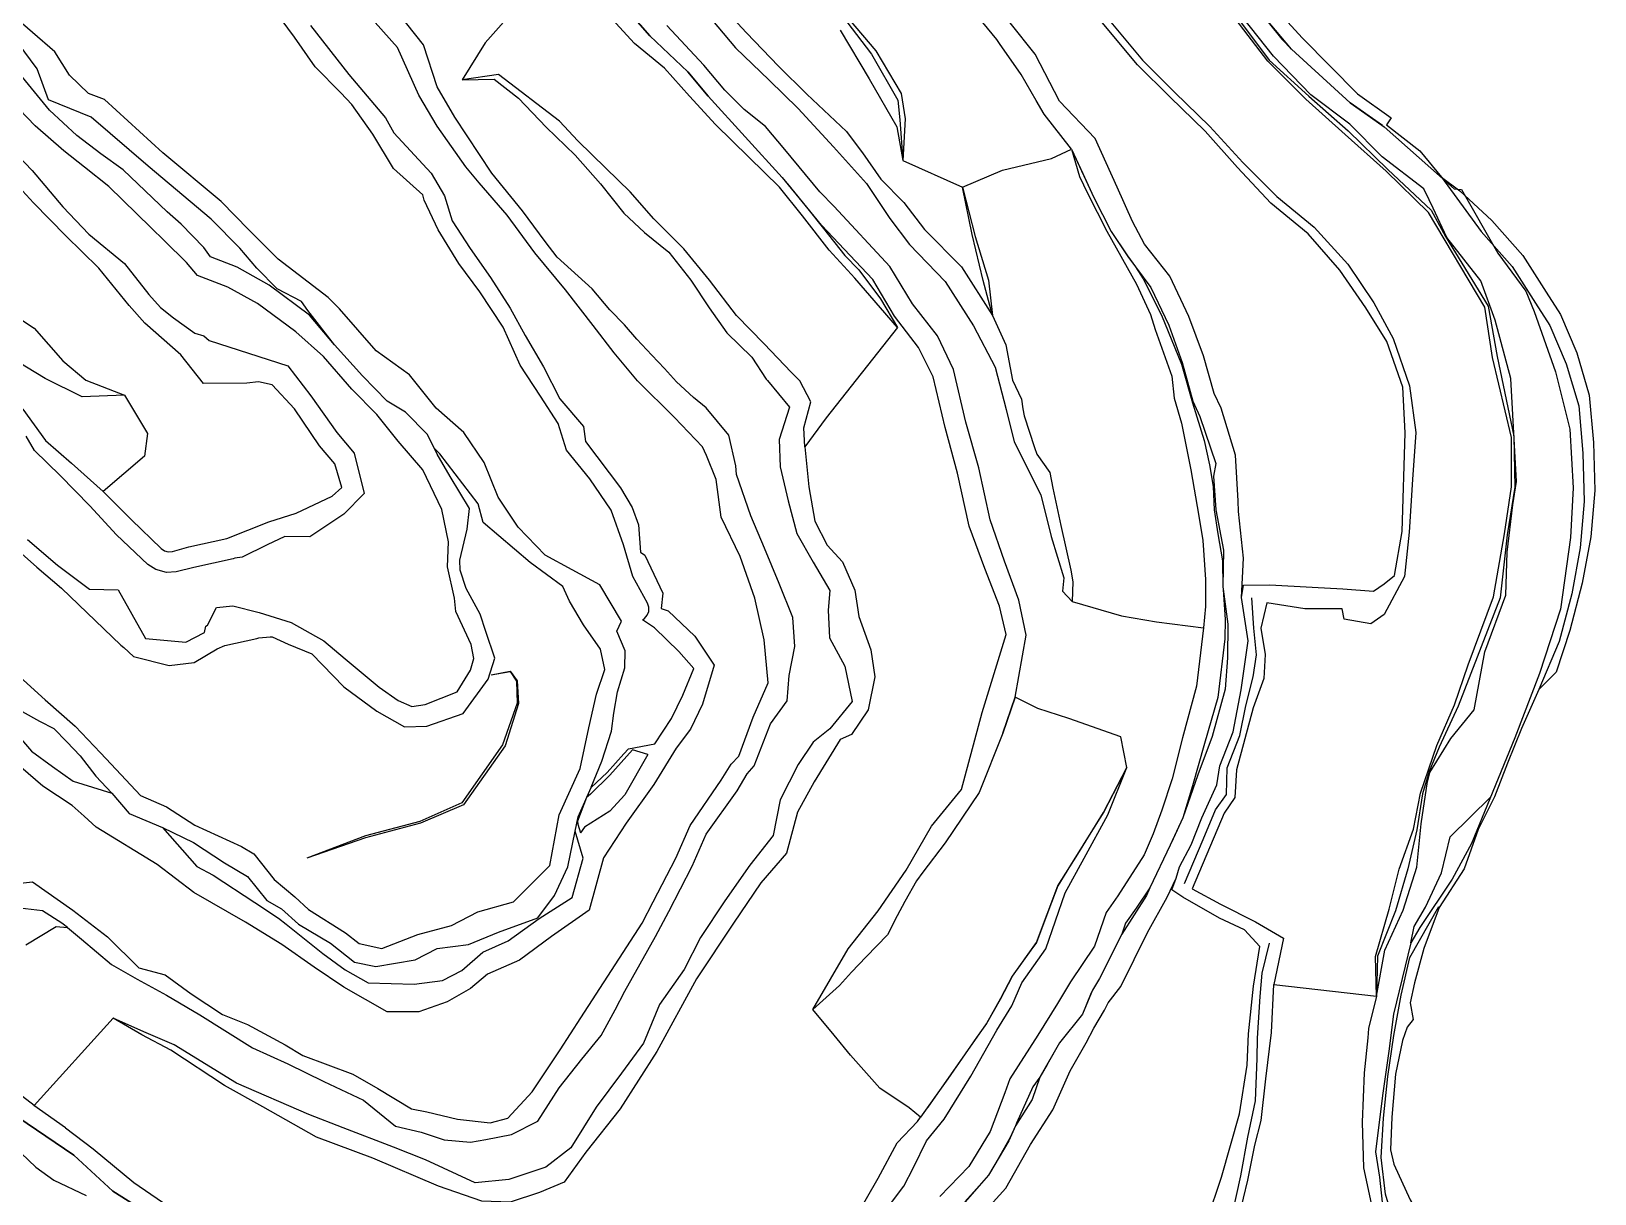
# Model space of a CAD drawing. Extents: x 102606 to 105048, y 81391 to 83586.
# Drawn here: x 103200.1 to 103598.1, y 82828.3 to 83124.2 of the extents above; entities that cross this region are included whole.
import ezdxf

# ---------------------------------------------------------------- set-up
doc = ezdxf.new("R2010")
doc.units = 0

msp = doc.modelspace()

# ---------------------------------------------------------------- linework, layer by layer
at = {"layer": 'BLG$380$FAKT', "color": 6}
for points in [[(103183.94952, 83105.732896, 0), (103200.317, 83088.767, 0), (103208.128, 83079.518, 0), (103214.718, 83072.563, 0), (103223.822, 83065.099, 0), (103230.017061, 83057.192857, 0), (103230.017061, 83057.192857, 0), (103232.93031, 83053.894982, 0), (103236.28, 83051.241, 0), (103241.695, 83047.329, 0), (103243.98, 83046.706, 0), (103245.331, 83045.458, 0), (103265.353, 83038.994, 0), (103271.229219, 83031.380263, 0), (103277.85755, 83022.046266, 0), (103282.287227, 83016.774039, 0), (103284.80968, 83006.51336, 0), (103279.614311, 83001.290265, 0), (103270.963, 82995.49, 0), (103264.59, 82995.574, 0), (103260.073, 82993.45, 0), (103253.754, 82990.367, 0), (103251.881737, 82990.050601, 0)], [(103196.066, 83051.779, 0), (103200.783, 83048.62, 0), (103208.065, 83040.342, 0), (103213.95, 83035.419, 0), (103223.814, 83031.528, 0), (103229.626, 83021.813, 0), (103228.863, 83016.013, 0), (103218.346669, 83007.045063, 0), (103225.584217, 82999.855235, 0), (103233.087828, 82992.5469, 0), (103233.93958, 82991.964906, 0), (103234.938121, 82991.705848, 0), (103235.965382, 82991.800358, 0), (103240.142741, 82992.931951, 0), (103249.876217, 82995.058109, 0), (103260.511721, 82999.34784, 0), (103267.444306, 83001.570617, 0), (103276.618863, 83005.820335, 0), (103279.145239, 83008.102642, 0), (103277.362199, 83014.09888, 0), (103273.457156, 83018.677703, 0), (103267.035333, 83028.053044, 0), (103261.381678, 83034.235156, 0), (103257.881719, 83035.000048, 0), (103254.903474, 83034.613748, 0), (103243.921405, 83034.570879, 0), (103238.16334, 83041.839708, 0), (103228.978121, 83049.914192, 0), (103224.969022, 83054.409009, 0), (103217.268573, 83063.867151, 0), (103217.268573, 83063.867151, 0), (103217.168084, 83063.991314, 0), (103208.861326, 83072.074601, 0), (103200.602096, 83080.553187, 0), (103195.98848, 83085.57529, 0)], [(103167.833, 83049.107, 0), (103178.097, 83040.653, 0), (103189.777, 83033.831, 0), (103197.943, 83028.042, 0), (103203.714209, 83020.024018, 0), (103210.280081, 83014.297955, 0), (103218.346669, 83007.045063, 0)], [(103223.814, 83031.528, 0), (103213.002, 83031.118, 0), (103203.591905, 83035.830488, 0), (103194.510839, 83041.292015, 0), (103191.597085, 83045.781723, 0)], [(103251.881737, 82990.050601, 0), (103251.474126, 82989.87822, 0), (103241.429086, 82987.670907, 0), (103236.90128, 82986.602359, 0), (103234.510548, 82986.44187, 0), (103231.75705, 82987.163396, 0), (103229.74722, 82988.464682, 0), (103221.785528, 82995.993382, 0), (103214.918345, 83003.417815, 0), (103207.440088, 83011.09081, 0), (103200.915472, 83017.474942, 0), (103198.748948, 83021.138085, 0)]]:
    msp.add_polyline3d(points, dxfattribs=at)
at = {"layer": 'BLG$390$FAKT', "color": 32}
for points in [[(103311.003401, 82997.473862, 0), (103311.59, 83002.707, 0), (103306.712, 83010.862, 0), (103303.342, 83016.531, 0), (103300.889, 83021.514, 0), (103295.294, 83027.277, 0), (103290.673219, 83030.035651, 0), (103284.363575, 83036.489736, 0), (103277.262682, 83044.380723, 0), (103270.873258, 83051.961588, 0), (103260.623189, 83059.526012, 0), (103252.425041, 83064.125301, 0), (103245.650198, 83066.746133, 0), (103243.966471, 83069.121668, 0), (103238.238158, 83075.07958, 0), (103234.632941, 83078.255966, 0), (103223.483746, 83088.919243, 0), (103217.722791, 83092.96156, 0), (103211.647208, 83097.655904, 0), (103204.707069, 83104.101458, 0), (103197.804354, 83112.4664, 0)], [(103308.139693, 82976.518309, 0), (103307.757812, 82979.863138, 0), (103305.993465, 82987.875698, 0), (103306.275884, 82994.260567, 0), (103304.536352, 83002.497859, 0), (103299.725308, 83012.573596, 0), (103293.483589, 83019.859233, 0), (103288.051279, 83026.628369, 0), (103281.66592, 83033.124516, 0), (103274.428436, 83041.387427, 0), (103267.416597, 83047.712278, 0), (103257.651791, 83054.859819, 0), (103250.048086, 83059.035566, 0), (103242.330604, 83062.043194, 0), (103239.526555, 83065.305924, 0), (103234.00093, 83070.876676, 0), (103230.487895, 83074.271215, 0), (103219.786971, 83084.694032, 0), (103213.591145, 83089.555982, 0), (103208.341502, 83093.707218, 0), (103201.067151, 83100.15075, 0), (103192.784274, 83108.715687, 0)], [(103194.451224, 82994.083858, 0), (103201.468748, 82987.830506, 0), (103207.730706, 82982.442237, 0), (103222.863538, 82967.982263, 0), (103223.610954, 82967.329092, 0), (103226.096798, 82965.022029, 0), (103235.112923, 82962.775785, 0), (103241.495699, 82963.562277, 0), (103247.389913, 82967.014633, 0), (103249.351922, 82967.862016, 0), (103257.450008, 82969.625753, 0), (103257.944772, 82969.788835, 0), (103260.844392, 82970.040059, 0), (103261.347093, 82970.045714, 0), (103261.347093, 82970.045714, 0), (103265.44, 82968.181, 0), (103271.447, 82965.726, 0), (103279.613, 82957.317, 0), (103288.033, 82951.176, 0), (103295.038, 82947.125, 0), (103300.75, 82947.308, 0), (103310.037, 82950.512, 0), (103316.364, 82959.33, 0), (103318.052, 82964.607, 0), (103315.806, 82971.445, 0), (103314.334, 82975.802, 0), (103310.771, 82982.367, 0), (103309.228677, 82987.001291, 0), (103309.164087, 82989.55206, 0), (103311.003401, 82997.473862, 0)], [(103199.132941, 82994.812681, 0), (103206.711946, 82988.320998, 0), (103214.871969, 82982.1528, 0), (103222.181107, 82982.04455, 0), (103229.15245, 82969.676275, 0), (103239.409438, 82968.748134, 0), (103244.130577, 82971.158269, 0), (103244.492188, 82972.801445, 0), (103244.951763, 82973.045905, 0), (103247.241296, 82977.516907, 0), (103251.361635, 82977.924992, 0), (103258.05503, 82976.284481, 0), (103266.236867, 82973.704863, 0), (103274.527235, 82969.057351, 0), (103279.942105, 82964.432339, 0), (103288.590179, 82957.264171, 0), (103293.4784, 82953.858877, 0), (103296.90636, 82952.304087, 0), (103300.335574, 82952.882543, 0), (103308.497022, 82956.059685, 0), (103311.857391, 82961.599634, 0), (103312.743191, 82964.552255, 0), (103312.030439, 82968.14376, 0), (103308.139693, 82976.518309, 0)]]:
    msp.add_polyline3d(points, dxfattribs=at)
at = {"layer": 'BLG$400$FAKT', "color": 40}
for points in [[(103197.699, 82951.027, 0), (103202.163, 82948.561, 0), (103205.778, 82946.712, 0), (103209.07, 82943.33, 0), (103212.488, 82939.754, 0), (103216.515, 82934.579, 0), (103220.579, 82930.274, 0), (103224.963262, 82925.089211, 0), (103233.465, 82921.518, 0), (103241.381, 82917.734, 0), (103249.241, 82912.507, 0), (103255.078, 82909.112, 0), (103260.007477, 82902.996052, 0), (103263.722797, 82900.85673, 0), (103263.722797, 82900.85673, 0), (103268.094516, 82896.949574, 0), (103276.183315, 82892.112686, 0), (103282.317074, 82887.284888, 0), (103282.317074, 82887.284888, 0), (103287.786, 82886.128, 0), (103297.799, 82887.869, 0), (103303.375, 82890.755, 0), (103311.325, 82891.785, 0), (103318.972, 82894.923, 0), (103329.029, 82898.534, 0), (103333.229, 82904.22, 0), (103336.599, 82911.497, 0), (103338.533854, 82920.643584, 0), (103339.294, 82924.237, 0), (103342.547685, 82931.711309, 0), (103342.595, 82931.82, 0), (103345.337, 82938.401, 0), (103347.73, 82946.046, 0), (103348.334, 82950.625, 0), (103349.312, 82956.099, 0), (103351.111, 82962.194, 0), (103351.214, 82966.494, 0), (103349.156, 82971.523, 0), (103350.264, 82974.092, 0), (103344.776, 82983.322, 0), (103337.724, 82987.135, 0), (103330.832, 82990.811, 0), (103323.999, 82997.963, 0), (103318.877, 83005.642, 0), (103315.3, 83014.409, 0), (103310.156, 83022.046, 0), (103303.087, 83028.249, 0), (103296.306, 83036.706, 0), (103287.859, 83042.814, 0), (103278.551, 83053.577, 0), (103275.653, 83056.441, 0), (103262.863, 83066.138, 0), (103255.422, 83073.679, 0), (103248.352, 83080.87, 0), (103233.541016, 83093.268237, 0), (103218.721213, 83106.82418, 0), (103218.71472, 83106.830119, 0), (103218.717326, 83106.829187, 0), (103214.602, 83108.301, 0), (103209.791, 83112.999, 0), (103206.01, 83118.918, 0), (103194.652149, 83128.77411, 0)], [(103187.685584, 82968.377931, 0), (103203.571998, 82954.055149, 0), (103211.254986, 82947.287097, 0), (103217.695659, 82940.531942, 0), (103220.37099, 82937.62164, 0), (103227.871711, 82929.690838, 0), (103234.470503, 82926.774682, 0), (103241.730812, 82922.118614, 0), (103253.562267, 82916.680561, 0), (103256.698301, 82914.864258, 0), (103261.917323, 82908.304904, 0), (103267.121156, 82903.86162, 0), (103270.661684, 82900.632512, 0), (103280.002265, 82894.748473, 0), (103283.56402, 82892.005379, 0), (103289.30132, 82890.776196, 0), (103298.45967, 82894.324385, 0), (103307.002862, 82896.621203, 0), (103313.711729, 82900.112737, 0), (103322.802993, 82902.609859, 0), (103332.082578, 82911.906984, 0), (103334.428494, 82924.754114, 0), (103339.741439, 82936.579864, 0), (103342.016668, 82946.943446, 0), (103343.91716, 82955.446791, 0), (103346.061162, 82961.739715, 0), (103344.994046, 82966.961619, 0), (103340.604232, 82973.08339, 0), (103337.072178, 82979.105644, 0), (103335.355568, 82982.834723, 0), (103327.012168, 82988.975855, 0), (103315.091363, 82999.190701, 0), (103313.781397, 83003.944469, 0), (103304.023005, 83016.645913, 0), (103302.588793, 83018.061058, 0), (103300.889, 83021.514, 0), (103295.294, 83027.277, 0), (103290.673219, 83030.035651, 0), (103284.363575, 83036.489736, 0), (103277.262682, 83044.380723, 0), (103270.48566, 83053.071374, 0), (103268.836774, 83055.44284, 0), (103262.655456, 83058.629763, 0), (103257.480004, 83063.911678, 0), (103253.149164, 83068.962658, 0), (103245.859688, 83076.337881, 0), (103229.791407, 83089.808214, 0), (103215.297387, 83102.340108, 0), (103204.460068, 83106.750032, 0), (103201.552626, 83114.590324, 0), (103196.721765, 83121.165951, 0)], [(103317.138129, 82960.41488, 0), (103321.995717, 82961.342637, 0), (103323.74491, 82958.842182, 0), (103324.05318, 82953.128153, 0), (103320.668843, 82942.302513, 0), (103310.083499, 82927.266348, 0), (103299.134681, 82922.614157, 0), (103285.129934, 82918.899465, 0), (103270.224, 82913.748, 0)], [(103317.138129, 82960.41488, 0), (103321.933, 82961.199, 0), (103323.539, 82958.776, 0), (103323.745, 82953.156, 0), (103320.008628, 82942.550215, 0), (103309.636, 82927.785, 0), (103298.954, 82923.088, 0), (103285.128301, 82919.41849, 0), (103270.224, 82913.748, 0)]]:
    msp.add_polyline3d(points, dxfattribs=at)
at = {"layer": 'BLG$410$FAKT', "color": 3}
for points in [[(103329.641957, 83031.280434, 0), (103324.543171, 83039.227802, 0), (103320.186687, 83048.858558, 0), (103314.256751, 83057.829698, 0), (103308.918365, 83065.078916, 0), (103303.615066, 83073.626734, 0), (103300.102963, 83081.174624, 0), (103299.699479, 83082.549909, 0), (103292.280904, 83089.213558, 0), (103286.980819, 83098.004109, 0), (103281.648614, 83105.527701, 0), (103278.885852, 83108.491031, 0), (103272.314817, 83115.094847, 0), (103267.097674, 83122.707873, 0), (103258.088469, 83134.858147, 0)], [(103271.162, 83125.652, 0), (103280.91, 83113.146, 0), (103290.216, 83102.168, 0), (103292.340758, 83098.301395, 0), (103301.87, 83088.036, 0), (103305.242, 83082.259, 0), (103307.188, 83075.94, 0), (103311.799, 83068.849, 0), (103316.987, 83061.523, 0), (103321.949, 83053.726, 0), (103325.783, 83046.727, 0), (103330.476, 83038.752, 0), (103334.594, 83030.592, 0), (103340.597, 83023.55, 0), (103341.125, 83019.771, 0)], [(103193.884804, 82948.191557, 0), (103200.092264, 82940.979002, 0), (103205.490367, 82937.069945, 0), (103210.690801, 82933.291619, 0), (103220.579, 82930.274, 0), (103224.963262, 82925.089211, 0), (103233.465, 82921.518, 0), (103242.194224, 82911.650738, 0), (103246.363681, 82909.405421, 0), (103256.951982, 82902.414781, 0), (103262.949055, 82898.491717, 0), (103262.949055, 82898.491717, 0), (103262.949055, 82898.491717, 0), (103264.961725, 82896.902162, 0), (103274.232383, 82889.443188, 0), (103279.987169, 82885.299844, 0), (103285.81418, 82882.043153, 0), (103297.550843, 82881.67225, 0), (103304.721385, 82882.577115, 0), (103309.68002, 82885.188833, 0), (103314.977453, 82889.81011, 0), (103321.465669, 82892.736528, 0), (103329.349005, 82898.398746, 0), (103337.712695, 82903.71448, 0), (103340.571814, 82913.756084, 0), (103338.533854, 82920.643584, 0), (103339.294, 82924.237, 0), (103342.547685, 82931.711309, 0), (103346.634, 82935.514, 0), (103350.905, 82940.308, 0), (103352.126406, 82941.566762, 0), (103358.786841, 82942.868346, 0), (103363.058901, 82949.310968, 0), (103365.885409, 82955.200485, 0), (103368.689809, 82961.977103, 0), (103364.865491, 82966.319043, 0), (103358.660569, 82972.351461, 0), (103355.652037, 82974.401764, 0), (103356.136999, 82974.76802, 0), (103356.859755, 82975.551013, 0), (103357.263227, 82976.53725, 0), (103357.296513, 82977.602306, 0), (103356.955413, 82978.611813, 0), (103353.20757, 82985.4013, 0), (103350.824225, 82993.474201, 0), (103347.662519, 83002.27294, 0), (103342.246872, 83010.285296, 0), (103336.290436, 83017.533121, 0), (103334.142094, 83024.345297, 0), (103329.641957, 83031.280434, 0)], [(103341.125, 83019.771, 0), (103350.057, 83007.944, 0), (103352.985, 83002.968, 0), (103354.642, 82998.573, 0), (103355.163, 82991.617, 0), (103356.237398, 82990.861656, 0), (103360.825259, 82981.173827, 0), (103360.419565, 82977.283754, 0), (103362.223599, 82976.714982, 0), (103368.957856, 82970.214839, 0), (103373.90317, 82962.844455, 0), (103370.889728, 82952.966197, 0), (103367.84945, 82946.590362, 0), (103364.255, 82941.757, 0), (103358.491, 82932.481, 0), (103351.502, 82922.667, 0), (103345.683302, 82913.782401, 0), (103342.041937, 82900.484377, 0), (103332.461089, 82893.795884, 0), (103324.308688, 82887.808793, 0), (103316.23074, 82884.177193, 0), (103311.870005, 82880.577364, 0), (103305.881357, 82877.184604, 0), (103298.681433, 82874.669743, 0), (103290.648, 82874.614, 0), (103279.637, 82880.878, 0), (103272.107, 82886.007, 0), (103263.834, 82891.725, 0), (103254.607, 82897.464, 0), (103241.423, 82904.984, 0), (103232.135, 82912.108, 0), (103216.553, 82921.592, 0), (103213.522, 82924.432, 0), (103210.474, 82927.168, 0), (103203.034, 82932.056, 0), (103197.422825, 82936.866821, 0)], [(103357.014289, 82940.129779, 0), (103353.134433, 82941.331874, 0), (103347.31964, 82934.843075, 0), (103342.400554, 82929.993137, 0), (103341.428143, 82929.139515, 0), (103339.059406, 82923.128008, 0), (103339.194416, 82922.424427, 0), (103339.857323, 82920.185614, 0)], [(103357.014289, 82940.129779, 0), (103351.120989, 82929.834991, 0), (103347.362238, 82925.684268, 0), (103340.918437, 82921.595562, 0), (103339.857323, 82920.185614, 0)], [(103213.522, 82924.432, 0), (103210.474, 82927.168, 0)]]:
    msp.add_polyline3d(points, dxfattribs=at)
at = {"layer": 'BLG$420$FAKT', "color": 5}
for points in [[(103342.837, 83058.665, 0), (103333.928341, 83066.68624, 0), (103330.888217, 83070.666773, 0), (103325.118446, 83078.463353, 0), (103317.336174, 83088.097614, 0), (103307.889154, 83102.330085, 0), (103303.35704, 83110.065741, 0), (103299.919573, 83120.720993, 0), (103291.427, 83131.445, 0)], [(103371.970836, 83016.251588, 0), (103370.907427, 83018.424668, 0), (103363.803623, 83025.899656, 0), (103354.379364, 83035.212522, 0), (103348.464065, 83042.344806, 0), (103343.111477, 83049.335186, 0), (103336.084836, 83058.378464, 0), (103328.261347, 83067.770445, 0), (103321.196738, 83077.368499, 0), (103314.044337, 83085.587433, 0), (103310.674414, 83089.639141, 0), (103303.395845, 83099.989895, 0), (103298.673449, 83107.948463, 0), (103293.250901, 83120.014041, 0), (103287.625699, 83126.407073, 0)], [(103198.702653, 82891.692225, 0), (103206.405, 82896.312, 0), (103209.24169, 82896.067409, 0), (103212.845, 82893.128, 0), (103220.482, 82886.694, 0), (103227.04, 82882.947, 0), (103234.504, 82878.909, 0), (103242.931, 82873.847, 0), (103256.354, 82865.445, 0), (103265.322, 82861.386, 0), (103274.525, 82856.938, 0), (103284.608, 82852.165, 0), (103292.746, 82845.534, 0), (103299.323, 82843.969, 0), (103305.19, 82842.037, 0), (103311.84, 82841.469, 0), (103315.753, 82842.163, 0), (103322.264, 82843.378, 0), (103329, 82846.841, 0), (103334.405, 82855.293, 0), (103340.176, 82862.542, 0), (103345.103, 82868.582, 0), (103348.725, 82875.178, 0), (103351.177, 82879.87, 0), (103358.958795, 82893.791453, 0), (103362.357778, 82900.179173, 0), (103368.284229, 82911.709252, 0), (103371.83298, 82919.827794, 0), (103379.728109, 82930.90752, 0), (103382.271341, 82935.187323, 0), (103384.11463, 82937.191654, 0), (103388.23198, 82947.895955, 0), (103392.463, 82953.781, 0), (103392.957, 82960.243, 0), (103394.394, 82967.643, 0), (103393.893, 82974.972, 0), (103390.405, 82983.604, 0), (103386.686, 82992.6, 0), (103383.207, 83000.83, 0), (103379.579, 83011.361, 0), (103379.441, 83013.555, 0), (103377.633, 83021.406, 0), (103371.881, 83028.359, 0), (103368.669, 83030.944, 0), (103364.277, 83034.941, 0), (103361.278, 83038.321, 0), (103358.064, 83041.751, 0), (103354.211, 83045.821, 0), (103351.028, 83049.439, 0), (103347.358, 83053.324, 0), (103342.837, 83058.665, 0)], [(103195.043, 82907.151, 0), (103200.370014, 82907.738986, 0), (103210.629777, 82900.506043, 0), (103219.472773, 82893.728958, 0), (103227.425783, 82885.824264, 0), (103234.152271, 82884.064052, 0), (103240.71378, 82879.235055, 0), (103248.713863, 82873.913653, 0), (103255.055056, 82871.394813, 0), (103264.658523, 82866.199139, 0), (103269.165118, 82863.546146, 0), (103281.929235, 82858.793613, 0), (103288.280691, 82855.091767, 0), (103296.829102, 82849.932759, 0), (103300.785086, 82849.213186, 0), (103308.525707, 82847.291344, 0), (103316.866188, 82846.374327, 0), (103321.331764, 82847.560709, 0), (103327.544362, 82854.254087, 0), (103334.723062, 82864.996682, 0), (103339.987928, 82873.102954, 0), (103355.576662, 82897.198049, 0), (103358.322513, 82902.66482, 0), (103364.160612, 82913.69844, 0), (103367.812898, 82922.050192, 0), (103375.656949, 82933.570894, 0), (103378.201958, 82937.622294, 0), (103380.141501, 82939.666066, 0), (103383.833231, 82949.631627, 0), (103387.67659, 82958.345338, 0), (103386.639294, 82969.279195, 0), (103384.216436, 82979.935837, 0), (103380.504971, 82990.514388, 0), (103375.690961, 83000.485572, 0), (103374.442757, 83010.144553, 0), (103371.970836, 83016.251588, 0)], [(103209.235346, 82896.067956, 0), (103207.868, 82897.188, 0), (103202.944, 82900.306, 0), (103197.148, 82900.994, 0), (103193.806, 82901.824, 0), (103189.018, 82905.578, 0), (103182.657, 82914.114, 0), (103176.964, 82917.566, 0), (103168.133663, 82924.015343, 0), (103163.656928, 82929.597915, 0), (103159.889987, 82937.434882, 0), (103150.95359, 82945.588717, 0)]]:
    msp.add_polyline3d(points, dxfattribs=at)
at = {"layer": 'BLG$430$FAKT', "color": 6}
for points in [[(103331.737542, 83139.453776, 0), (103315.603, 83121.234, 0), (103309.773, 83111.854, 0), (103317.878104, 83111.963639, 0), (103324.074107, 83107.158637, 0), (103331.089157, 83099.808491, 0), (103338.477517, 83092.613639, 0), (103344.931268, 83085.344836, 0), (103350.877943, 83077.849391, 0), (103356.18141, 83072.973009, 0), (103356.18141, 83072.973009, 0), (103362.322103, 83067.966625, 0), (103367.925749, 83060.826061, 0), (103372.613866, 83053.779295, 0), (103377.099625, 83047.399982, 0), (103383.501565, 83041.21298, 0), (103387.102748, 83035.64892, 0), (103387.460027, 83035.310237, 0), (103393.029877, 83028.510762, 0), (103390.427102, 83020.272651, 0), (103390.699334, 83013.296699, 0), (103392.750931, 83004.652199, 0), (103394.896607, 82996.359783, 0), (103399.071011, 82989.060406, 0), (103403.313213, 82981.857241, 0), (103402.891189, 82976.822258, 0), (103403.290738, 82969.843932, 0), (103407.131125, 82962.577024, 0), (103409.063637, 82953.636803, 0), (103403.368076, 82946.628895, 0), (103399.128722, 82943.231784, 0), (103395.242372, 82937.548844, 0), (103390.717172, 82928.562605, 0), (103388.875189, 82919.485075, 0), (103382.989446, 82911.964046, 0), (103376.584328, 82902.864067, 0), (103370.380738, 82893.529739, 0), (103366.262834, 82885.415548, 0), (103359.940005, 82876.506827, 0), (103355.89447, 82866.619522, 0), (103350.332867, 82859.051909, 0), (103343.868534, 82850.36945, 0), (103337.413149, 82840.059255, 0), (103331.053697, 82835.110462, 0), (103321.589345, 82831.945839, 0), (103313.049587, 82831.098805, 0), (103300.413002, 82836.949848, 0), (103292.233524, 82840.171736, 0), (103279.477128, 82845.066137, 0), (103270.701735, 82848.484587, 0), (103252.254755, 82856.510317, 0), (103236.406786, 82866.254212, 0), (103228.691682, 82869.51191, 0), (103220.939442, 82873.017034, 0), (103220.939442, 82873.017034, 0), (103200.757903, 82850.782158, 0), (103192.965816, 82856.844125, 0)], [(103420.547613, 83048.777508, 0), (103416.25033, 83053.810829, 0), (103409.710171, 83061.333919, 0), (103403.136586, 83068.507909, 0), (103396.389183, 83077.20932, 0), (103390.499535, 83084.466515, 0), (103382.748098, 83092.115853, 0), (103374.219807, 83100.487413, 0), (103367.654818, 83107.664499, 0), (103361.277181, 83114.797962, 0), (103353.630947, 83121.075542, 0), (103347.947771, 83127.233064, 0), (103339.942565, 83134.343178, 0), (103331.737542, 83139.453776, 0)], [(103350.117219, 83131.408352, 0), (103357.488779, 83122.977609, 0), (103367.16716, 83113.846664, 0), (103372.333957, 83107.636522, 0), (103391.185727, 83086.961679, 0), (103397.701214, 83078.983234, 0), (103401.728065, 83073.942317, 0), (103407.136252, 83067.135453, 0), (103410.743843, 83063.420539, 0), (103416.206878, 83056.105937, 0), (103420.547613, 83048.777508, 0), (103402.368, 83025.805, 0), (103396.98, 83018.389, 0), (103398.004, 83008.252, 0), (103399.536, 82999.472, 0), (103402.675, 82993.433, 0), (103406.588, 82989.144, 0), (103409.733, 82981.945, 0), (103410.747, 82975.27, 0), (103413.803, 82966.717, 0), (103414.827, 82959.885, 0), (103413.119, 82951.524, 0), (103408.841, 82945.219, 0), (103405.933, 82943.927, 0), (103399.366, 82933.17, 0), (103395.09, 82925.454, 0), (103392.313, 82915.016, 0), (103385.807, 82907.419, 0), (103378.824, 82897.195, 0), (103369.416, 82883.013, 0), (103359.324, 82864.551, 0), (103349.942, 82849.943, 0), (103341.188, 82838.934, 0), (103337.901209, 82834.322609, 0), (103335.734, 82831.282, 0), (103329.435, 82828.676, 0), (103321.942, 82826.207, 0)], [(103396.98, 83018.389, 0), (103396.75, 83023.21, 0), (103398.48, 83029.87, 0), (103395.660755, 83035.249993, 0), (103393.5035, 83037.422034, 0), (103386.651295, 83044.613844, 0), (103379.615828, 83051.866662, 0), (103372.66732, 83060.866345, 0), (103366.197999, 83068.790528, 0), (103358.572164, 83076.428307, 0), (103352.550966, 83083.32421, 0), (103346.322304, 83089.366206, 0), (103339.146317, 83096.257699, 0), (103334.542363, 83101.254365, 0), (103318.95505, 83113.146615, 0), (103309.773, 83111.854, 0)], [(103321.942, 82826.207, 0), (103314.72, 82826.463, 0), (103303.694252, 82830.25537, 0), (103286.997936, 82837.366618, 0), (103272.653283, 82842.765971, 0), (103259.029345, 82850.493391, 0), (103249.201719, 82855.848798, 0), (103235.61902, 82864.848498, 0), (103228.226767, 82868.807908, 0), (103220.939442, 82873.017034, 0)], [(103231.185, 82822.476, 0), (103220.810185, 82828.983208, 0), (103210.897, 82838.127, 0), (103196.626, 82847.81, 0)], [(103208.727889, 82845.141239, 0), (103200.720768, 82850.778159, 0)], [(103208.727889, 82845.141239, 0), (103215.78888, 82839.738642, 0), (103226.161828, 82831.188537, 0), (103233.466275, 82826.162375, 0), (103243.948706, 82819.307807, 0), (103252.854158, 82814.918699, 0), (103261.689456, 82811.082465, 0), (103270.733182, 82807.29655, 0), (103278.327058, 82804.466302, 0), (103285.483923, 82801.704318, 0), (103295.268507, 82796.997183, 0), (103299.046309, 82794.440447, 0), (103300.861153, 82791.959691, 0), (103303.799, 82785.627, 0)]]:
    msp.add_polyline3d(points, dxfattribs=at)
at = {"layer": 'BLG$440$FAKT', "color": 32}
for points in [[(103409.666677, 82821.957278, 0), (103415.619945, 82832.312726, 0), (103420.493208, 82841.281563, 0), (103425.625174, 82846.704039, 0), (103426.453848, 82847.841351, 0), (103423.493, 82850.197, 0), (103416.08, 82855.214, 0), (103408.574, 82863.614, 0), (103404.411281, 82868.685674, 0), (103399.013744, 82875.261797, 0), (103407.982, 82890.674, 0), (103415.622, 82900.371, 0), (103422.806, 82910.715, 0), (103429.241078, 82921.871724, 0), (103436.832222, 82931.241624, 0), (103442.086335, 82950.848411, 0), (103448.224575, 82970.663744, 0), (103446.534688, 82977.860952, 0), (103442.792599, 82987.42486, 0), (103438.824022, 82998.253154, 0), (103435.824655, 83011.711189, 0), (103432.713869, 83023.37363, 0), (103429.619982, 83036.192041, 0), (103425.945656, 83043.692299, 0), (103419.759383, 83051.63799, 0), (103414.270812, 83061.025223, 0), (103401.196997, 83074.809472, 0), (103392.641033, 83085.362597, 0), (103391.207824, 83086.93462, 0), (103372.333957, 83107.636522, 0), (103367.16716, 83113.846664, 0), (103357.488779, 83122.977609, 0), (103350.117219, 83131.408352, 0)], [(103418.041083, 82824.715611, 0), (103422.173576, 82830.29403, 0), (103424.664381, 82834.982527, 0), (103427.909529, 82841.833544, 0), (103432.455621, 82847.342206, 0), (103439.245154, 82858.242772, 0), (103445.813377, 82869.933408, 0), (103449.660203, 82876.155598, 0), (103452.233937, 82882.025021, 0), (103458.311338, 82890.636904, 0), (103463.226111, 82904.897749, 0), (103468.085592, 82913.755326, 0), (103474.089498, 82924.757594, 0), (103478.936039, 82936.787617, 0), (103478.93539, 82936.792405, 0), (103477.399, 82944.641, 0), (103464.185, 82949.252, 0), (103456.267, 82951.798, 0), (103450.551, 82954.674, 0), (103453.344352, 82970.485048, 0), (103451.47477, 82979.398792, 0), (103447.838173, 82989.336303, 0), (103444.166337, 82999.820012, 0), (103441.25359, 83013.039599, 0), (103437.988101, 83024.713341, 0), (103434.794247, 83038.058434, 0), (103430.704333, 83046.666033, 0), (103424.395198, 83054.777701, 0), (103418.626801, 83064.295731, 0), (103404.415, 83079.538, 0), (103400.778, 83083.345, 0), (103391.913, 83094.06, 0), (103386.969, 83099.919, 0), (103381.52, 83104.281, 0), (103376.626, 83109.219, 0), (103371.294, 83115.546, 0), (103361.853, 83125.677, 0)], [(103450.551, 82954.674, 0), (103447.398, 82945.517, 0), (103441.37045, 82930.447127, 0), (103432.690028, 82917.618981, 0), (103427.046887, 82910.176631, 0), (103425.397917, 82907.94026, 0), (103422.393127, 82902.69762, 0), (103420.485495, 82899.040065, 0), (103418.054073, 82894.226584, 0), (103412.544573, 82888.610856, 0), (103408.819841, 82884.703137, 0), (103405.76763, 82881.364755, 0), (103399.013744, 82875.261797, 0)], [(103447.398, 82945.517, 0), (103450.551, 82954.674, 0)], [(103478.93539, 82936.792405, 0), (103473.048389, 82925.488026, 0), (103470.62168, 82921.59505, 0), (103464.64013, 82911.961325, 0), (103461.357007, 82906.701951, 0), (103459.103776, 82900.674782, 0), (103455.952135, 82892.294012, 0), (103454.528294, 82890.31322, 0), (103449.786367, 82883.687598, 0), (103446.817669, 82878.017294, 0), (103443.252302, 82871.659359, 0), (103440.695823, 82868.118794, 0), (103433.388705, 82857.588913, 0), (103426.453848, 82847.841351, 0)], [(103428.329911, 82850.37883, 0), (103443.195963, 82871.595889, 0), (103446.762601, 82877.816865, 0), (103449.81295, 82883.707086, 0), (103455.968959, 82892.312549, 0), (103461.358235, 82906.704693, 0), (103466.430528, 82914.786435, 0), (103472.985335, 82925.38604, 0), (103478.936039, 82936.787617, 0)], [(103196.626, 82847.81, 0), (103210.897, 82838.127, 0), (103220.810185, 82828.983208, 0)], [(103195.62, 82840.46, 0), (103201.177, 82835.059, 0), (103205.797, 82831.8, 0), (103214.034, 82827.921, 0)], [(103220.810185, 82828.983208, 0), (103231.185, 82822.476, 0)]]:
    msp.add_polyline3d(points, dxfattribs=at)
at = {"layer": 'BLG$450$FAKT', "color": 40}
for points in [[(103370.32714, 83130.645677, 0), (103379.302488, 83119.939574, 0), (103387.929059, 83111.713021, 0), (103395.307644, 83104.496969, 0), (103404.28238, 83094.751589, 0), (103412.658506, 83085.42678, 0), (103418.597917, 83076.53195, 0), (103423.583731, 83069.940681, 0), (103432.666439, 83060.460612, 0), (103439.933107, 83049.179097, 0), (103445.457378, 83038.72998, 0), (103448.197185, 83027.943395, 0), (103450.294552, 83019.722613, 0), (103457.079449, 83006.19385, 0), (103459.668549, 82995.568386, 0), (103462.925291, 82985.064275, 0), (103462.568, 82981.698, 0), (103465.041, 82979.016, 0), (103477.586, 82975.439, 0), (103486.519, 82973.915, 0), (103498.45737, 82972.359941, 0), (103496.671734, 82957.475072, 0), (103493.112559, 82944.341188, 0), (103490.452525, 82933.888073, 0), (103487.860703, 82925.947714, 0), (103485.635022, 82919.894454, 0), (103483.332153, 82914.616246, 0), (103476.627915, 82904.164516, 0), (103473.708152, 82899.867702, 0), (103470.702712, 82891.374066, 0), (103464.56356, 82882.273241, 0), (103461.265469, 82876.716264, 0), (103456.282277, 82868.714999, 0), (103449.168723, 82857.565122, 0), (103447.8639, 82854.02408, 0), (103444.14671, 82844.170853, 0), (103438.690542, 82835.297284, 0), (103431.365573, 82827.598841, 0)], [(103375.297399, 83131.052748, 0), (103382.084288, 83123.784553, 0), (103390.256185, 83115.275281, 0), (103397.447718, 83108.167127, 0), (103407.574203, 83098.645801, 0), (103411.574424, 83093.314119, 0), (103411.636002, 83093.232046, 0), (103416.333313, 83086.533228, 0), (103422.137164, 83080.577032, 0), (103427.398625, 83073.755442, 0), (103436.84811, 83064.184347, 0), (103444.737, 83051.852, 0), (103442.331266, 83060.741731, 0), (103439.536046, 83072.43827, 0), (103437.109, 83084.533, 0), (103447.318, 83088.851, 0), (103459.797, 83091.816, 0), (103464.886213, 83094.162104, 0), (103467.734272, 83087.961011, 0), (103470.541645, 83081.848504, 0), (103474.978034, 83073.200992, 0), (103479.103949, 83067.027553, 0), (103481.154403, 83064.245196, 0), (103483.05699, 83061.158884, 0), (103487.725757, 83051.948123, 0), (103492.895196, 83039.454318, 0), (103495.6875, 83029.649199, 0), (103498.622249, 83019.996551, 0), (103499.976748, 83013.808954, 0), (103500.95897, 83008.28444, 0), (103501.186974, 83002.417937, 0), (103502.140588, 82996.255154, 0), (103503.301556, 82989.436552, 0), (103503.410701, 82982.838152, 0), (103503.422845, 82982.103982, 0), (103503.941943, 82974.438714, 0), (103503.888967, 82969.533379, 0), (103502.143113, 82954.582918, 0), (103498.723113, 82942.913454, 0), (103495.680436, 82932.174375, 0), (103493.172274, 82923.994739, 0), (103490.713867, 82918.688773, 0), (103489.969831, 82917.082924, 0), (103484.815318, 82906.201693, 0), (103481.279486, 82901.015034, 0), (103478.572751, 82897.193848, 0), (103477.687117, 82894.35591, 0), (103472.014508, 82883.08361, 0), (103470.174265, 82880.119455, 0), (103469.691168, 82879.025951, 0), (103467.614013, 82874.020893, 0), (103461.788897, 82866.719638, 0), (103458.626015, 82861.20458, 0), (103458.625174, 82861.203114, 0), (103456.810422, 82858.038765, 0), (103455.012166, 82855.532012, 0), (103450.886, 82846.263, 0), (103450.590932, 82845.606497, 0), (103449.266798, 82842.66041, 0), (103449.264743, 82842.655838, 0), (103445.854477, 82836.661317, 0), (103443.736896, 82833.064604, 0), (103437.745778, 82826.256182, 0)], [(103464.886213, 83094.162104, 0), (103466.896767, 83087.199236, 0), (103468.947422, 83082.985668, 0), (103473.872433, 83073.314089, 0), (103481.429403, 83059.817713, 0), (103484.937627, 83052.096418, 0), (103486.191806, 83048.258852, 0), (103490.418707, 83036.37433, 0), (103491.017244, 83030.77835, 0), (103492.895412, 83024.438993, 0), (103495.245678, 83012.570528, 0), (103497.233052, 83000.807173, 0), (103498.311688, 82994.58925, 0), (103498.989638, 82984.686066, 0), (103499.009311, 82977.811802, 0), (103498.45737, 82972.359941, 0)], [(103437.109, 83084.533, 0), (103440.338098, 83071.918835, 0), (103443.685148, 83060.853539, 0), (103444.737, 83051.852, 0)], [(103444.737, 83051.852, 0), (103448.119158, 83044.379981, 0), (103449.282772, 83038.513393, 0), (103449.875987, 83035.363242, 0), (103452.096698, 83030.578121, 0), (103452.499821, 83028.081368, 0), (103452.796429, 83026.300848, 0), (103455.439379, 83018.28139, 0), (103456.042373, 83016.521886, 0), (103459.348288, 83011.863611, 0), (103460.083296, 83007.919352, 0), (103462.154684, 82998.392962, 0), (103464.648603, 82987.071404, 0), (103465.23, 82984.093, 0), (103465.041, 82979.016, 0)]]:
    msp.add_polyline3d(points, dxfattribs=at)
at = {"layer": 'BLG$460$FAKT', "color": 3}
for points in [[(103464.886213, 83094.162104, 0), (103457.86173, 83103.07253, 0), (103455.899836, 83106.521314, 0), (103452.029208, 83113.192614, 0), (103446.563919, 83121.041636, 0), (103445.820433, 83122.121479, 0), (103437.135316, 83132.768372, 0), (103430.359016, 83142.746851, 0), (103423.661064, 83155.7692, 0), (103416.854137, 83170.581554, 0), (103408.145078, 83184.46859, 0), (103397.007, 83196.144, 0), (103390.073, 83210.311, 0)], [(103370.646, 83182.932, 0), (103376.028786, 83171.341004, 0), (103384.690515, 83160.162718, 0), (103393.239388, 83148.4481, 0), (103400.236486, 83138.201338, 0), (103408.277505, 83127.164192, 0), (103415.057683, 83119.17739, 0), (103421.534829, 83108.330316, 0), (103422.500666, 83101.852264, 0), (103421.928264, 83091.2659, 0)], [(103375.852892, 83168.765391, 0), (103382.231779, 83162.767304, 0), (103393.272839, 83147.780046, 0), (103399.733438, 83137.986752, 0), (103407.672155, 83126.60163, 0), (103413.905709, 83118.319274, 0), (103420.643654, 83106.659641, 0), (103421.124936, 83101.672483, 0), (103421.928264, 83091.2659, 0)], [(103443.26313, 82824.373247, 0), (103448.130622, 82829.754684, 0), (103454.423086, 82840.873171, 0), (103460.129268, 82849.729589, 0), (103464.519893, 82859.655188, 0), (103468.61, 82866.708, 0), (103470.501, 82870.495, 0), (103473.22, 82875.035, 0), (103474.184, 82876.878, 0), (103477.42, 82881.034, 0), (103484.23, 82894.836, 0), (103489.177, 82903.842, 0), (103491.467, 82908.66, 0), (103492.381, 82911.563, 0), (103495.36, 82917.122, 0), (103498.066, 82924.012, 0), (103501.860001, 82932.410675, 0), (103502.635, 82937.256, 0), (103505.991, 82945.875, 0), (103508.015, 82956.534, 0), (103509.832, 82969.008, 0), (103508.136, 82980.089, 0), (103508.68, 82990.066, 0), (103507.39546, 83001.987939, 0), (103507.283, 83004.696, 0), (103506.582, 83016.267, 0), (103502.95136, 83028.277454, 0), (103501.204606, 83032.002069, 0), (103498.430046, 83041.59506, 0), (103494.736951, 83051.552736, 0), (103489.845683, 83061.831572, 0), (103483.470399, 83070.026307, 0), (103480.346303, 83075.722327, 0), (103476.485503, 83084.490208, 0), (103470.872848, 83096.911666, 0), (103461.810642, 83106.3731, 0), (103455.62394, 83118.310038, 0), (103449.231335, 83126.361158, 0)], [(103405.983154, 83124.480346, 0), (103413.343927, 83112.040877, 0), (103420.409, 83099.845, 0), (103421.928264, 83091.2659, 0), (103437.109, 83084.533, 0), (103447.318, 83088.851, 0), (103459.797, 83091.816, 0), (103464.886213, 83094.162104, 0), (103470.541645, 83081.848504, 0), (103474.978034, 83073.200992, 0), (103479.209971, 83066.868917, 0), (103485.070297, 83058.96128, 0), (103489.619844, 83049.412117, 0), (103493.068697, 83039.898748, 0), (103495.74318, 83030.046483, 0), (103497.502867, 83026.133676, 0), (103501.572337, 83014.139165, 0), (103501.018312, 83010.973851, 0), (103501.605035, 83002.419328, 0), (103503.528321, 82992.088191, 0), (103503.410701, 82982.838152, 0), (103503.424088, 82982.164191, 0), (103504.660298, 82973.252517, 0), (103504.56543, 82964.701809, 0), (103503.948106, 82956.727642, 0), (103500.68789, 82944.724622, 0), (103497.02138, 82934.977879, 0), (103493.172274, 82923.994739, 0), (103489.969831, 82917.082924, 0), (103484.815318, 82906.201693, 0), (103483.956679, 82904.244616, 0), (103477.687117, 82894.35591, 0), (103472.014508, 82883.08361, 0), (103470.174265, 82880.119455, 0), (103467.614013, 82874.020893, 0), (103461.788897, 82866.719638, 0), (103456.810422, 82858.038765, 0), (103454.821146, 82852.285479, 0), (103450.590932, 82845.606497, 0), (103448.880673, 82841.801314, 0), (103443.736896, 82833.064604, 0), (103443.637808, 82832.878223, 0), (103437.743708, 82826.244081, 0)]]:
    msp.add_polyline3d(points, dxfattribs=at)
at = {"layer": 'BLG$470$FAKT', "color": 5}
for points in [[(103511.779002, 83130.385534, 0), (103518.378175, 83122.182148, 0), (103518.378175, 83122.182148, 0), (103520.875728, 83119.605126, 0), (103535.821584, 83105.993235, 0), (103544.47317, 83099.864578, 0), (103562.233916, 83084.109969, 0), (103564.1, 83083.88, 0), (103573.38, 83067.67, 0), (103580.5239, 83058.0377, 0), (103582.67, 83052.85, 0), (103588.06, 83037.48, 0), (103591.75, 83022.93, 0), (103592.53, 83007.96, 0), (103591.91, 82995.35, 0), (103589.32, 82977.08, 0), (103584.03, 82960.71, 0), (103577.72, 82944.4, 0), (103571.309837, 82928.817571, 0), (103566.65, 82917.49, 0), (103561.77, 82908.37, 0), (103553.54, 82896.05, 0), (103551.227, 82892.219, 0), (103546.799, 82874.017, 0), (103545.625, 82864.608, 0), (103544.014, 82853.373, 0), (103542.202, 82839.04, 0), (103543.237, 82832.519, 0), (103543.938, 82826.163, 0)], [(103499.365034, 82821.652313, 0), (103503.024815, 82832.579062, 0), (103507.580163, 82848.698912, 0), (103509.557014, 82861.091426, 0), (103509.882, 82868.994, 0), (103511.22, 82881.163, 0), (103512.771593, 82891.277863, 0), (103508.869, 82895.492, 0), (103502.562, 82898.439, 0), (103493.191, 82903.797, 0), (103490.377872, 82905.636299, 0), (103491.467, 82908.66, 0), (103492.381, 82911.563, 0), (103495.36, 82917.122, 0), (103498.066, 82924.012, 0), (103501.860001, 82932.410675, 0), (103502.635, 82937.256, 0), (103505.991, 82945.875, 0), (103508.015, 82956.534, 0), (103509.832, 82969.008, 0), (103508.136, 82980.089, 0), (103508.668286, 82983.232786, 0), (103515.364, 82983.303, 0), (103526.155, 82982.693, 0), (103533.955, 82982.254, 0), (103541.701214, 82981.704443, 0), (103544.437741, 82983.548317, 0), (103547.062573, 82985.643629, 0), (103549.051305, 82996.8661, 0), (103549.78608, 83021.986249, 0), (103549.240649, 83033.567416, 0), (103545.121997, 83045.247525, 0), (103539.804528, 83053.813465, 0), (103533.158162, 83063.352104, 0), (103525.092868, 83072.656395, 0), (103515.596682, 83080.452646, 0), (103507.138107, 83089.46635, 0), (103498.914709, 83098.787853, 0), (103489.921859, 83107.502335, 0), (103481.63274, 83115.672814, 0), (103471.407817, 83127.953006, 0)], [(103472.767, 83129.057, 0), (103482.918, 83116.85, 0), (103491.118, 83108.715, 0), (103500.085, 83099.921, 0), (103508.499, 83090.769, 0), (103517.114, 83082.124, 0), (103526.652, 83074.298, 0), (103535.178, 83064.935, 0), (103541.821, 83055.03, 0), (103546.72, 83045.953, 0), (103550.914, 83033.966, 0), (103552.482, 83022.075, 0), (103551.698927, 83010.098425, 0), (103550.824, 82996.717, 0), (103549.661, 82985.414, 0), (103544.488, 82975.753, 0), (103541.021, 82973.378, 0), (103534.257, 82974.547, 0), (103533.791, 82977.151, 0), (103524.259, 82977.188, 0), (103514.614, 82978.749, 0)], [(103542.479289, 82878.574335, 0), (103542.271872, 82888.678537, 0), (103545.705815, 82900.731006, 0), (103548.241576, 82910.946861, 0), (103551.87871, 82921.144202, 0), (103553.694091, 82930.28102, 0), (103557.813838, 82942.441043, 0), (103562.378657, 82952.754437, 0), (103565.839107, 82962.967082, 0), (103572.268, 82980.204, 0), (103575.05, 82996.255, 0), (103576.875749, 83008.209388, 0), (103576.84634, 83020.764513, 0), (103572.024, 83041.12, 0), (103570.067, 83053.949, 0), (103555.773, 83078.094, 0), (103544.975, 83088.591, 0), (103534.519, 83097.915, 0), (103524.494, 83106.903, 0), (103514.825, 83116.556, 0), (103505.631, 83128.504, 0)], [(103506.078531, 83128.975313, 0), (103515.132858, 83116.826582, 0), (103525.245538, 83107.697303, 0), (103535.308782, 83098.798282, 0), (103545.359822, 83089.004287, 0), (103556.423956, 83078.606579, 0), (103560.023728, 83071.964237, 0), (103570.904757, 83054.248129, 0), (103573.178794, 83041.367823, 0), (103577.47485, 83021.146049, 0), (103577.728317, 83008.124089, 0), (103575.785527, 82996.032109, 0), (103573.986971, 82979.985073, 0), (103563.290731, 82952.392415, 0), (103558.427356, 82941.962415, 0), (103555.932119, 82935.767977, 0), (103554.174687, 82930.131089, 0), (103552.738068, 82920.906949, 0), (103550.488269, 82910.987628, 0), (103547.300695, 82900.305997, 0), (103542.768002, 82888.837026, 0), (103542.479289, 82878.574335, 0)], [(103516.352, 82881.544, 0), (103542.479289, 82878.574335, 0), (103544.63969, 82890.304214, 0), (103549.312539, 82900.488042, 0), (103552.742085, 82911.475573, 0), (103553.906296, 82922.507375, 0), (103555.494256, 82933.252808, 0), (103556.038397, 82935.499016, 0), (103561.411429, 82944.222752, 0), (103567.37, 82951.46, 0), (103570.1, 82966.26, 0), (103575.43, 82980.63, 0), (103575.77, 82991.62, 0), (103577.185013, 83003.684511, 0), (103578.17, 83009.57, 0), (103576.706149, 83035.837253, 0), (103572.72352, 83050.620538, 0), (103569.085184, 83060.704966, 0), (103560.386909, 83071.731105, 0), (103556.909043, 83079.115773, 0), (103555.902648, 83081.252685, 0), (103554.577892, 83084.065584, 0), (103543.92849, 83092.248744, 0), (103535.728128, 83100.521144, 0), (103525.818345, 83108.039224, 0), (103525.818345, 83108.039224, 0), (103516.273603, 83117.866476, 0), (103508.438404, 83127.647013, 0)], [(103493.603439, 82907.284056, 0), (103498.331166, 82918.462346, 0), (103501.535502, 82926.038717, 0), (103504.315114, 82929.904958, 0), (103504.503021, 82936.723329, 0), (103507.707341, 82944.992946, 0), (103509.228367, 82952.521728, 0), (103511.096294, 82959.91702, 0), (103511.940561, 82965.448627, 0), (103511.257779, 82972.255656, 0), (103510.79575, 82979.969462, 0)], [(103514.614, 82978.749, 0), (103513.011, 82972.281, 0), (103514.197, 82965.599, 0), (103513.821, 82959.435, 0), (103511.062, 82951.954, 0), (103506.881, 82936.211, 0), (103506.445, 82929.171, 0), (103503.690494, 82925.154462, 0), (103495.534, 82905.941, 0)], [(103551.227, 82892.219, 0), (103552.089, 82896.363, 0), (103554.957, 82901.307, 0), (103559.046, 82910.015, 0), (103561.28, 82919.153, 0), (103571.496447, 82929.2712, 0)], [(103495.534, 82905.941, 0), (103502.766, 82902.054, 0), (103511.672, 82897.532, 0), (103518.802, 82893.342, 0)], [(103505.887, 82823.668, 0), (103507.944, 82832.876, 0), (103509.72, 82842.691, 0), (103511.697, 82851.968, 0), (103512.107, 82862.714, 0), (103512.186, 82867.959, 0), (103512.847, 82878.499, 0), (103513.388, 82884.502, 0), (103515.249, 82892.062, 0)], [(103518.802, 82893.342, 0), (103516.352, 82881.544, 0)], [(103503.642002, 82799.494655, 0), (103505.376666, 82804.917412, 0), (103506.345094, 82814.224205, 0), (103507.517631, 82822.604791, 0), (103509.736434, 82831.774365, 0), (103511.542437, 82840.686365, 0), (103513.134, 82846.981, 0), (103514.294, 82857.581, 0), (103515.755, 82869.402, 0), (103516.352, 82881.544, 0)], [(103542.479289, 82878.574335, 0), (103540.440256, 82870.401919, 0), (103540.254936, 82867.970054, 0), (103539.350905, 82859.121909, 0), (103538.809528, 82846.583971, 0), (103539.172, 82834.921, 0), (103541.621, 82823.44, 0), (103543.855, 82811.917, 0), (103545.647, 82802.222, 0), (103548.56, 82796.851, 0), (103547.579736, 82804.013939, 0), (103552.776459, 82805.909225, 0), (103556.396985, 82805.524558, 0), (103561.191701, 82805.015139, 0), (103576.614695, 82804.306269, 0), (103587.466646, 82796.245261, 0), (103590.589473, 82789.379968, 0), (103586.355951, 82781.982205, 0), (103579.789241, 82773.106773, 0), (103573.66105, 82763.74753, 0), (103568.292981, 82753.15492, 0), (103566.234027, 82744.111559, 0)]]:
    msp.add_polyline3d(points, dxfattribs=at)
at = {"layer": 'BLG$480$FAKT', "color": 6}
for points in [[(103543.989801, 83100.20699, 0), (103535.821584, 83105.993235, 0), (103520.875728, 83119.605126, 0), (103511.779002, 83130.385534, 0)], [(103516.139176, 83130.638979, 0), (103523.636474, 83122.452862, 0), (103537.62275, 83108.231882, 0), (103546.255266, 83102.103557, 0), (103545.065368, 83100.384226, 0), (103553.536782, 83093.728756, 0), (103559.041743, 83087.018914, 0), (103569.175099, 83073.22658, 0), (103577.074198, 83064.33693, 0), (103583.009895, 83054.965205, 0), (103586.643562, 83049.308531, 0), (103590.792125, 83039.553959, 0), (103593.966965, 83028.821472, 0), (103595.012172, 83016.775882, 0), (103595.342666, 83004.544758, 0), (103594.358055, 82992.736309, 0), (103592.180373, 82980.980304, 0), (103589.028116, 82968.900363, 0), (103583.821837, 82956.66096, 0), (103579.377985, 82946.724116, 0), (103575.856585, 82937.89664, 0), (103572.563699, 82929.374091, 0), (103568.394858, 82921.05321, 0), (103564.850511, 82911.031966, 0), (103558.461272, 82901.211778, 0), (103554.549729, 82890.73497, 0), (103552.12846, 82881.983528, 0), (103551.108722, 82876.957632, 0), (103551.802504, 82872.64233, 0), (103550.337654, 82870.706733, 0), (103549.150596, 82867.343357, 0), (103547.352811, 82858.75484, 0), (103546.360884, 82847.78004, 0), (103546.023676, 82839.485433, 0)], [(103559.041743, 83087.018914, 0), (103563.67328, 83083.569588, 0), (103571.883382, 83075.997752, 0), (103579.78248, 83067.108102, 0), (103585.718178, 83057.736377, 0), (103589.351845, 83052.079704, 0), (103593.500408, 83042.325131, 0), (103596.675248, 83031.592644, 0), (103597.720455, 83019.547054, 0), (103598.050949, 83007.31593, 0), (103597.066337, 82995.507481, 0), (103594.888656, 82983.751477, 0), (103591.736398, 82971.671535, 0), (103588.266012, 82961.104655, 0), (103583.821837, 82956.66096, 0)], [(103546.023586, 82839.485126, 0), (103546.937924, 82835.877452, 0), (103551.109521, 82826.757474, 0), (103555.151342, 82819.740397, 0), (103547.01829, 82820.827595, 0), (103544.785306, 82828.184441, 0), (103543.671334, 82837.5942, 0), (103544.278429, 82847.540873, 0), (103545.350404, 82858.161127, 0), (103546.917972, 82868.603801, 0), (103548.742862, 82878.876296, 0), (103550.963384, 82888.496609, 0), (103558.347055, 82901.467618, 0)]]:
    msp.add_polyline3d(points, dxfattribs=at)

doc.saveas('drawing.dxf')
